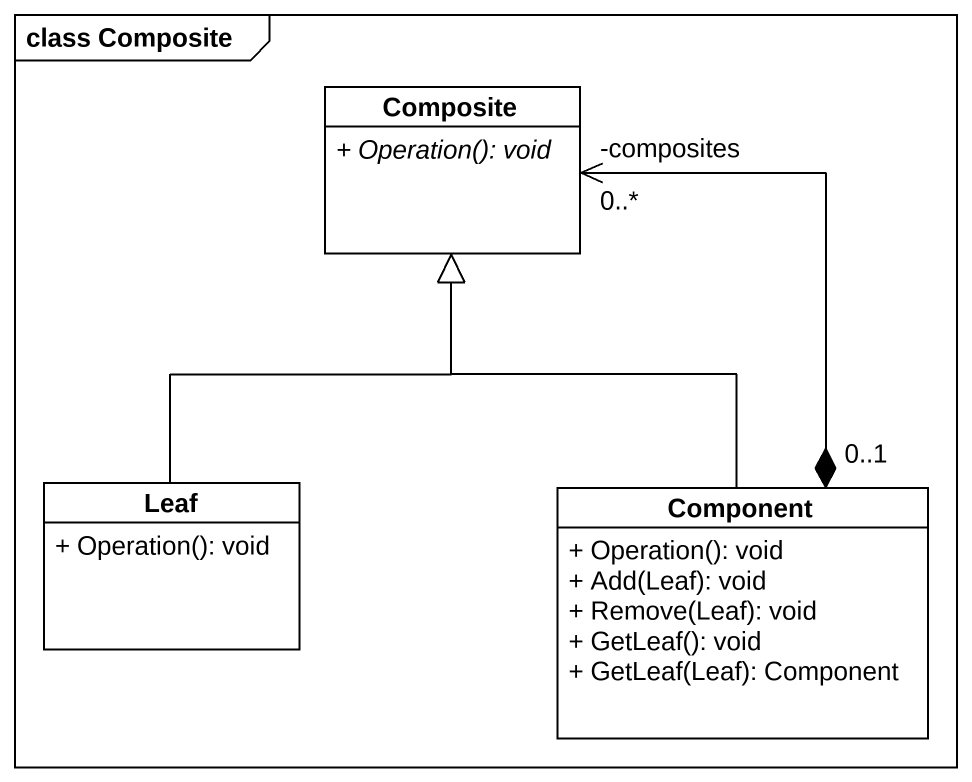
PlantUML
@startuml
mainframe class Composite
hide circle
hide empty members
skinparam classAttributeIconSize 0
class Composite {
  {abstract} + Operation(): void
}
class Leaf {
  + Operation(): void
}
class "Component" as Component_ {
  + Operation(): void
  + Add(Leaf): void
  + Remove(Leaf): void
  + GetLeaf(): void
  + GetLeaf(Leaf): Component
}
Composite "-composites\n0..*" <--* "0..1" Component_
Leaf -up-|> Composite
Component_ -up-|> Composite
@enduml
